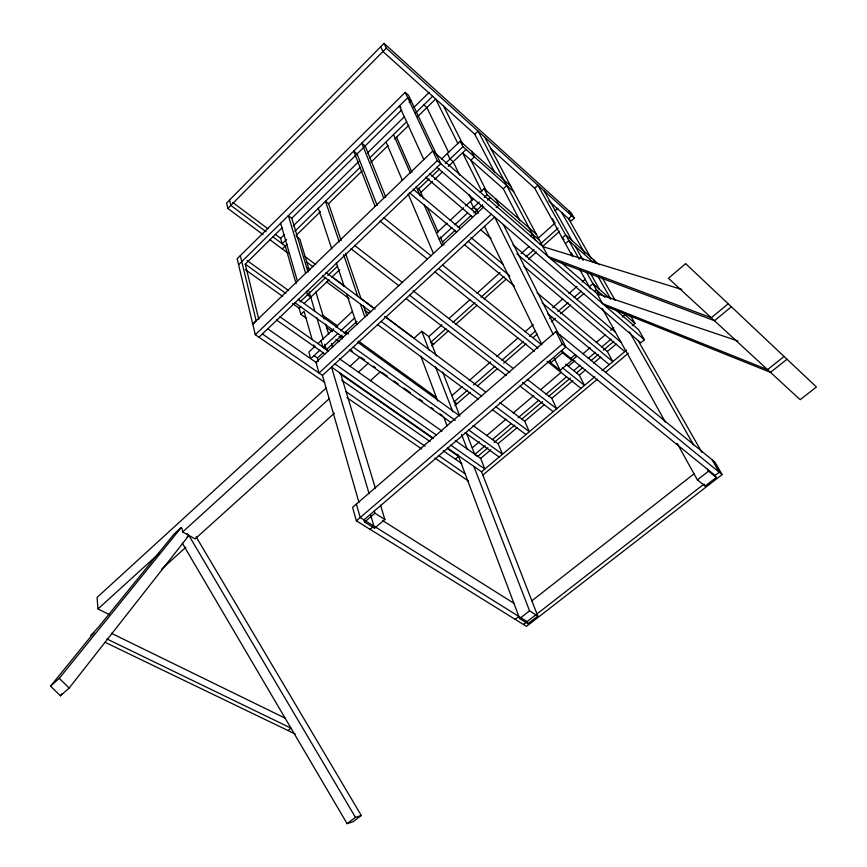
<?xml version="1.0" encoding="UTF-8"?>
<svg xmlns="http://www.w3.org/2000/svg" width="867" height="867" viewBox="0 0 867 867"><rect width="100%" height="100%" fill="white"/><g stroke="black" fill="none" stroke-linecap="round" stroke-linejoin="round"><path stroke-width="1.3" d="M334.391 413.191L195.097 538.916L182.655 531.97L182.157 528.621L181.17 527.613L173.92 534.213L98.556 627.036L90.905 635.446L93.972 632.682L50.568 686.133L60.408 695.811L69.143 688.051L188.898 535.459L187.207 533.747M60.408 695.811L62.088 693.687M50.568 686.133L59.27 678.33L181.17 527.613M548.811 200.916L571.093 220.977L574.268 218.137L571.32 213.022L384.038 43.35L226.547 203.073L227.848 208.448L263.091 234.654M227.848 208.448L386.292 48.14L384.038 43.35M258.951 337.22L440.783 163.69L408.541 95.316L405.214 92.357L237.157 258.767L255.288 334.705L324.702 382.369M238.902 264.478L407.739 97.743L411.088 100.713L409.235 102.544M258.789 319.349L245.253 264.132L282.208 227.707M308.013 272.065L291.789 218.267L356.142 154.857M377.188 205.49L357.096 153.914L401.779 109.881M286.587 239.39L282.165 243.714L280.615 238.295L284.474 234.502M293.165 225.973L358.786 161.522M367.467 152.993L404.141 116.969M413.797 107.497L429.241 92.325M294.823 231.316L360.087 167.374M369.7 157.957L406.796 121.608M415.336 113.252L432.644 96.291M282.306 248.948L287.042 244.31M296.048 235.51L320.487 211.613M341.186 240.636L328.56 203.723L362.189 170.832M370.838 162.378L388.134 145.472M394.702 139.045L408.888 125.173M417.406 116.839L435.657 99.001L457.982 143.694M255.288 334.705L437.271 160.644L405.214 92.357M441.498 159.051L460.182 141.202L510.75 186.134M494.775 172.479L474.802 134.266L478.075 131.145L535.73 240.419M299.971 301.998L325.873 277.31M327.813 275.468L337.491 266.245M417.634 189.873L429.067 178.981M431.918 176.25L439.547 168.989M445.259 163.549L462.945 146.696L460.182 141.202M306.289 318.243L300.871 314.363L299.137 308.24L300.708 306.745M304.165 303.45L329.113 279.727M332.018 276.974L339.756 269.615M420.809 192.528L432.579 181.344M434.54 179.469L442.387 172.013M448.272 166.421L466.078 149.471M300.871 314.363L304.046 311.351L312.207 339.745M315.122 346.247L308.869 352.078L310.744 358.721L319.999 350.116M318.07 343.505L333.784 328.853M335.746 327.022L352.435 311.47M436.48 233.104L447.177 223.133M450.092 220.424L463.704 207.733M465.655 205.912L473.425 198.673M480.21 192.344L484.089 188.724L536.348 234.307M342.151 335.085L326.35 349.737L322.968 347.353L337.794 333.578M340.753 330.826L354.592 317.972M439.201 239.335L451.924 227.512M454.861 224.781L467.595 212.957M471.507 209.315L479.321 202.044M484.209 197.503L487.146 194.782L484.089 188.724M318.417 361.344L317.452 357.995L323.38 352.49M344.123 333.253L356.955 321.354M442.484 242.023L455.208 230.232M458.134 227.512L470.857 215.72M473.783 213L482.681 204.753M487.579 200.212L490.386 197.611M483.732 206.931L315.978 362.33L319.023 373.027L491.34 214.225M519.994 220.771L503.304 188.811L506.794 185.571M496.184 207.668L498.98 205.089L495.881 199.009M358.981 502.524L322.448 375.389L494.623 217.043L553.341 334.586M572.513 256.459L534.679 188.182L537.887 185.235L579.243 259.211M326.025 388.167L97.061 597.45L97.993 608.959L109.426 614.638M350.019 366.232L360.022 357.096M97.993 608.959L159.517 553.016M182.655 531.97L329.514 398.419M358.494 372.073L368.486 362.991M187.077 537.096L188.898 535.459L355.448 817.343L361.301 815.5L196.083 536.749M436.318 355.817L428.84 336.624L421.763 331.27L414.079 338.217L384.894 316.368M555.075 210.8L557.882 208.264M530.615 235.889L532.457 234.231M161.75 569.012L185.841 547.272M370.458 380.624L380.483 371.585M428.84 336.624L441.877 324.897M448.9 318.579L469.968 299.624M476.98 293.306L500.053 272.552M521.121 253.608L529.141 246.38M538.169 238.262L555.216 222.927M445.996 328.636L430.975 342.107L433.63 344.112M452.997 322.351L475.018 302.594M481.022 297.208L504.052 276.551M526.063 256.795L534.072 249.609M540.076 244.223L558.099 228.064M431.701 345.835L448.748 330.565M455.804 324.247L476.969 305.282M484.024 298.963L506.209 279.098M528.382 259.233L536.445 252.015M542.493 246.596L559.627 231.251M565.403 243.627L568.828 240.582L592.844 261.877M451.87 395.677L462.046 386.79M469.166 380.58L490.538 361.918M496.639 356.597L518.011 337.935M525.142 331.725L533.281 324.616M552.615 307.742L562.791 298.855M568.893 293.523L577.032 286.413M582.125 281.981L585.182 279.315M467.443 390.248L454.232 401.746L456.985 403.751M473.545 384.948L494.884 366.373M501.993 360.184L523.343 341.609M529.434 336.309L535.535 330.999M549.754 318.623L551.791 316.856M557.893 311.546L568.048 302.702M574.149 297.403L581.258 291.204M589.322 286.782L592.909 283.661L610.487 298.996M454.937 405.518L470.185 392.285M477.294 386.108L497.593 368.464M503.694 363.175L526.031 343.765M533.14 337.588L537.193 334.066M551.412 321.711L555.476 318.189M560.548 313.778L570.703 304.956M576.793 299.657L583.903 293.49M594.567 291.42L596.377 289.849L604.96 297.327M555.975 331.573L352.576 507.358L356.37 520.829L526.507 626.375L722.124 474.574L714.917 462.068L555.975 331.573L562.26 344.08L722.124 474.574M356.37 520.829L562.26 344.08M380.537 505.255L384.85 519.485L374.544 528.241L364.595 522.042L374.923 513.21L374.273 511.042M562.434 352.782L571.862 360.423L570.833 358.396L575.222 354.657L576.262 356.684L560.201 370.35L550.74 362.796L562.434 352.782L561.415 350.745L715.08 475.463L716.24 477.489L705.174 486.084L697.393 479.874L677.17 443.438M370.068 529.336L373.905 526.063L360.217 517.523L356.38 504.074M455.381 459.163L458.6 456.432L447.491 448.683M622.387 317.116L625.074 314.829M472.222 447.871L479.397 441.769M486.571 435.678L506.057 419.129M513.231 413.028L533.736 395.612M540.91 389.511L561.415 372.095M568.589 365.993L574.745 360.77M582.938 353.801L590.124 347.7M596.268 342.476L605.491 334.64M610.617 330.284L613.695 327.672M487.937 447.762L477.63 456.476L474.802 454.471L485.119 445.736M492.337 439.623L510.912 423.898M518.13 417.786L538.765 400.316M545.982 394.203L566.617 376.733M573.846 370.621L580.034 365.375M588.292 358.385L595.51 352.273M601.698 347.028L610.986 339.17M494.125 442.528L514.738 425.112M521.956 419.01L542.569 401.584M548.757 396.36L570.399 378.055M576.588 372.832L582.776 367.608M591.023 360.629L598.241 354.538M603.389 350.181L613.695 341.468M632.314 325.732L634.991 323.467L631.414 317.246L629.431 315.523M450.656 445.074L484.837 469.025L480.654 458.405L490.787 449.865M468.451 429.804L502.481 454.221L498.124 443.666L517.328 427.464M495.805 406.742L529.336 431.69L524.719 421.232L544.259 404.748M522.563 382.434L556.668 408.758L551.78 398.397L572.849 380.624M562.293 367.63L584.499 385.414L579.319 375.162L585.453 369.992M593.624 363.1L600.766 357.063M542.092 302.778L612.828 361.637L607.366 351.493L616.242 344.015M457.765 454.221L519.658 618.583L527.927 623.731L537.811 616.047L481.553 471.789L594.816 376.755M602.034 370.697L626.592 350.095M482.756 475.159L597.396 379.15M605.654 372.225L628.38 353.194M614.508 308.815L638.621 329.753L644.398 339.777L640.767 342.823L436.914 167.385M728.204 303.786L711.287 317.777L548.161 256.545L484.729 137.17M731.369 306.766L714.473 320.714L551.228 259.2M288.007 730.534L290.987 728.139L106.912 638.957M784.082 356.478L767.566 369.645L602.598 303.623L597.027 293.642L561.274 262.593M787.008 359.231L770.503 372.355L605.459 306.094M531.872 600.809L693.828 473.989M515.161 619.331L518.856 616.448M519.658 618.583L529.564 610.845L537.811 616.047M697.393 479.874L708.502 471.214L716.24 477.489M523.43 624.468L704.037 484.046L705.174 486.084M715.08 475.463L719.242 472.222L712.056 459.727M182.319 543.197L347.103 823.65L355.448 817.343M361.301 815.5L352.999 821.764L347.103 823.65M681.874 289.502L542.894 246.64L432.741 151.01L252.774 324.139L256.123 320.768L240.322 255.624M597.027 293.642L737.958 340.98M105.07 642.284L295.181 734.002M111.377 633.289L285.124 718.158M375.053 526.778L527.114 621.606L527.927 623.731M382.531 520.547L513.893 603.291M374.923 513.21L384.85 519.485M346.984 397.671L421.644 448.933M435.017 458.123L468.451 481.077M262.376 333.958L322.448 375.389M345.998 391.635L425.047 446.158M438.409 455.37L465.135 473.805M268.174 329.135L316.921 363.013M341.652 380.169L430.14 441.628M443.156 450.677L461.916 463.704M433.11 437.976L331.497 367.066L369.136 493.757M447.437 447.979L481.553 471.789M314.06 355.633L317.452 357.995M339.745 373.536L433.045 438.615M334.911 363.934L436.329 435.028M276.519 320.01L324.941 354.029M279.933 316.758L328.311 350.907M339.43 358.743L442.04 431.159M455.283 440.501L480.654 458.405M349.769 350.268L450.829 422.478M465.102 432.687L499.154 457.017M335.876 339.398L339.17 341.75M350.138 349.596L352.338 351.168M361.116 357.442L364.4 359.794M373.178 366.08L375.378 367.641M381.957 372.355L387.441 376.278M394.03 380.981L398.419 384.124M403.903 388.048L410.481 392.751M419.26 399.026L422.554 401.378M431.332 407.663L433.522 409.224M440.035 413.884L442.148 415.401M294.791 302.572L343.039 337.263M326.967 327.813L332.451 331.747M339.03 336.472L342.324 338.834M245.35 269.637L282.675 296.427M292.547 303.515L299.137 308.24M353.227 347.093L455.283 420.354M298.248 299.278L346.453 334.098M357.464 342.053L459.965 416.095M473.046 425.545L498.124 443.666M245.253 264.132L285.861 293.404M247.052 260.49L288.57 290.521M322.307 314.938L337.664 326.046M345.348 331.595L348.632 333.979M358.505 341.121L436.383 397.444M310.744 297.208L307.492 294.834L306.419 291.225M377.622 324.648L478.313 399.243M492.391 409.668L525.955 434.53M322.513 275.858L370.621 311.719M381.144 321.419L481.738 396.273M269.496 239.422L288.505 253.554M307.937 268.001L310.104 269.615M326.393 281.732L349.195 298.682M364.4 309.985L368.746 313.215M266.126 231.749L230.85 205.414L229.538 200.049M272.541 236.539L285.276 246.044L296.08 283.639M306.55 261.921L313.063 266.776M232.724 202.445L267.849 228.736M275.294 234.318L280.615 238.295M304.913 256.48L315.718 264.576M331.931 276.714L344.903 286.424M360.033 297.749L375.162 309.085M326.035 272.498L374.1 308.489M385.046 316.672L485.737 392.057M499.815 402.591L524.719 421.232M296.752 236.745L299.83 239.075L309.205 269.984M291.789 218.267L288.353 215.645L305.574 273.246M406.016 298.541L506.285 375.584M520.157 386.238L553.222 411.652M350.929 248.731L398.733 285.666M409.603 295.235L509.774 372.561M354.516 245.307L402.288 282.382M413.093 290.759L513.372 368.594M527.244 379.356L551.78 398.397M328.56 203.723L325.472 201.285L339.311 242.001M434.974 271.913L534.43 351.233M547.131 361.355L580.988 388.351M438.626 268.542L537.984 348.155M379.876 221.02L427.409 259.114M383.582 217.552L431.029 255.754M442.744 265.194L541.507 344.708M565.663 364.162L579.319 375.162M464.495 244.754L514.489 286.153M547.814 313.746L609.263 364.639M409.365 192.702L456.638 232.031M357.096 153.914L353.703 151.096L375.108 206.4M468.234 241.319L509.839 275.944M413.104 189.125L460.334 228.606M470.857 237.406L502.914 264.197M537.041 292.721L607.366 351.493M480.741 229.809L491.036 238.512M523.961 266.353L624.793 351.601M516.949 253.901L621.075 342.357M425.632 177.161L472.721 217.14M429.414 173.552L476.449 213.672M512.982 244.841L615.483 332.289M476.72 210.28L473.469 207.495L470.51 201.382M437.271 160.644L644.398 339.777M487.146 194.782L539.599 240.441M621.054 311.329L634.991 323.467M401.063 107.465L399.384 105.991L423.822 159.582M503.304 188.811L462.545 152.83L481.803 191.379M580.63 257.065L583.567 259.666M462.945 146.696L513.708 191.705M564.092 239.585L562.26 237.97L565.674 234.924L599.292 264.803M423.865 104.896L426.878 107.584L448.705 152.559M474.802 134.266L382.943 51.521L380.711 46.72M490.505 148.398L534.679 188.182M386.292 48.14L574.268 218.137M59.27 678.33L69.143 688.051M568.785 210.724L571.721 215.84L568.546 218.69L591.175 258.344M593.505 259.666L595.456 263.069M602.424 278.058L615.137 300.329M638.047 340.482L701.945 452.444M561.718 212.534L584.846 253.305M598.013 276.508L610.65 298.768M629.485 331.963L693.557 444.879M707.353 469.188L708.502 471.214M544.075 190.827L572.047 240.593M575.222 246.25L583.09 260.241M590.297 273.062L599.465 289.383M586.406 272.021L599.292 295.073M552.377 218.582L554.349 222.136M571.44 252.926L572.751 255.299M602.337 308.598L665.433 422.283M579.622 269.29L590.46 288.852M471.572 151.324L474.39 156.84L470.868 160.178L486.701 191.564M559.508 334.478L565.826 346.984L363.967 519.864L364.595 522.042M443.633 106.186L462.707 144.009M503.326 224.531L558.456 333.838M554.273 358.255L560.201 370.35M459.64 175.08L453.17 161.75L450.027 159.008L447.339 153.47M469.047 194.468L471.995 200.537M475.734 208.243L478.226 213.38M484.523 226.341L541.864 344.502M549.743 360.748L550.74 362.796M396.577 137.214L411.955 172.338M418.826 187.998L423.519 198.716M427.301 207.365L438.138 232.085M440.219 236.832L443.871 245.177M393.531 134.602L410.297 173.053M416.149 186.481L420.322 196.05M424.093 204.699L441.953 245.643M386.043 141.939L402.375 180.369M408.162 194.002L433.446 253.511M385.772 197.243L365.18 145.949L361.799 143.109L383.734 198.109M442.636 372.008L459.586 415.456M466.392 432.915L474.802 454.471M421.763 331.27L429.035 350.138M435.342 366.492L452.802 411.771M461.526 434.41L467.356 449.507M473.881 466.435L529.564 610.845M420.853 356.218L437.759 401.096M443.817 417.211L447.123 425.979M345.543 253.37L361.225 299.202M363.403 305.563L366.893 315.751M343.635 254.725L357.908 296.72M360.509 304.35L364.834 317.084M318.33 208.286L331.758 248.894M336.309 262.69L344.134 286.338M346.627 293.88L356.76 324.551M315.848 291.886L324.041 318.937M325.613 324.085L328.734 334.391M331.465 343.408L332.635 347.277M340.558 373.384L375.444 488.457M308.955 291.182L314.916 311.242M316.802 317.615L323.25 339.3M324.713 344.232L326.35 349.737M321.028 340.753L322.968 347.353M370.686 515.074L374.544 528.241M280.659 223.231L297.403 281.092M313.691 344.903L314.428 347.494M685.645 263.655L668.435 278.285L800.154 399.687L816.432 386.985L685.645 263.655"/></g></svg>
